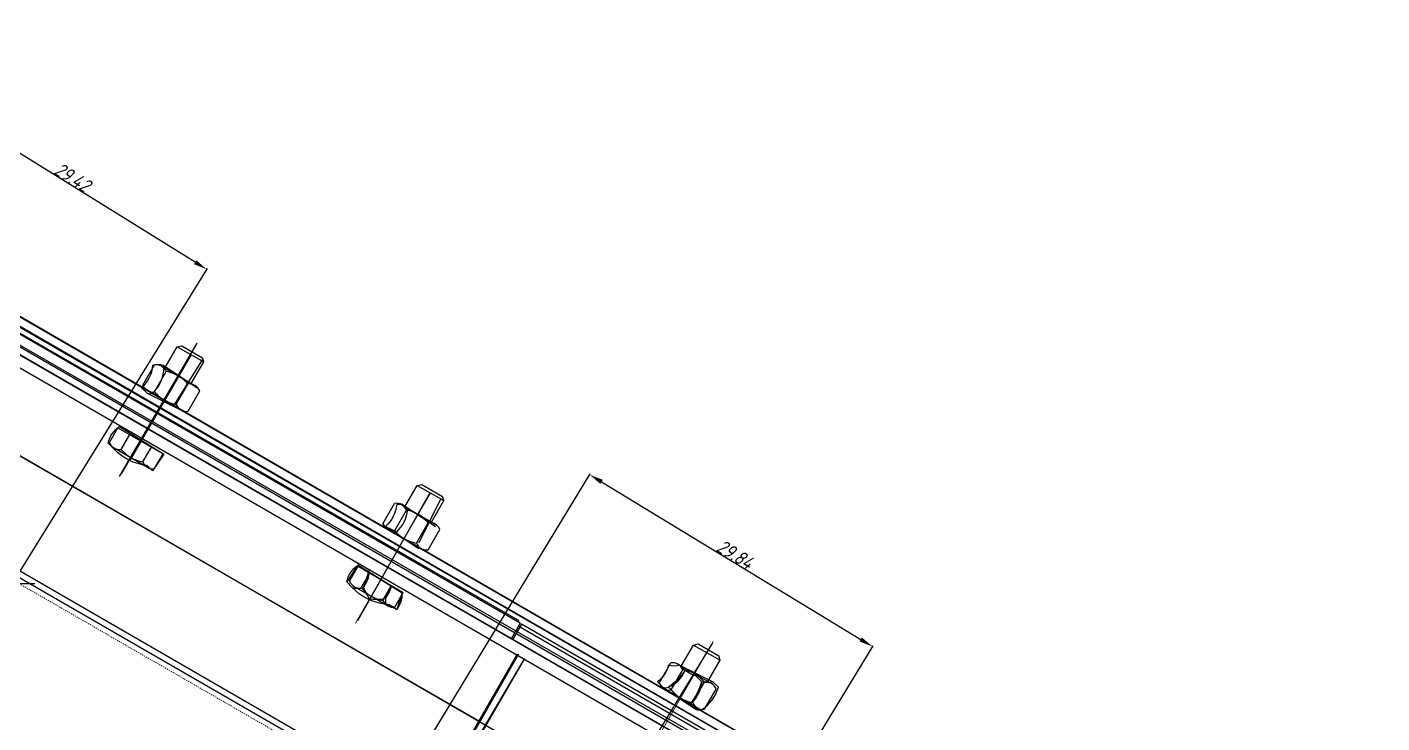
# Model space of a CAD drawing. Header units: millimetres. Extents: x 2787 to 6144, y -18 to 478.
# Drawn here: x 2987.2 to 3109.3, y 374.8 to 437.5 of the extents above; entities that cross this region are included whole.
import ezdxf

# ---------------------------------------------------------------- set-up
doc = ezdxf.new("R2010")
doc.units = ezdxf.units.MM
for name, pattern in [('ACAD_ISO02W100', [15, 12, -3]), ('CENTER', [50.8, 31.75, -6.35, 6.35, -6.35]), ('HIDDEN', [0.2, 0.1, -0.1])]:
    doc.linetypes.add(name, pattern=pattern)
for name, color, linetype in [('ADIM', 3, 'Continuous'), ('ADIM_CENTER', 1, 'Continuous'), ('ADIM_CLEAN', 3, 'Continuous'), ('ADIM_CLEAN_L', 3, 'Continuous')]:
    doc.layers.add(name, color=color, linetype=linetype)
for name, color, linetype, lineweight in [('中心线', 1, 'CENTER', 13), ('尺寸线', 22, 'Continuous', 13), ('虚线', 8, 'ACAD_ISO02W100', 13)]:
    doc.layers.add(name, color=color, linetype=linetype, lineweight=lineweight)
doc.styles.get("Standard").update_dxf_attribs({"font": 'gbeitc.shx', "bigfont": 'gbcbig.shx'})
doc.dimstyles.new('ADIM', dxfattribs={"dimscale": 0.5, "dimtxt": 2.5, "dimasz": 2.5, "dimexe": 0.18, "dimexo": 0.0625, "dimgap": 0.09, "dimtad": 1, "dimdec": 4, "dimzin": 0, "dimdsep": 46, "dimtxsty": 'Standard', "dimcen": 0.09, "dimadec": 0, "dimazin": 0, "dimtfac": 1, "dimtdec": 4, "dimtofl": 0, "dimtmove": 0, "dimatfit": 3, "dimfxl": 1, "dimtolj": 1, "dimtzin": 0, "dimarcsym": 0})

# ---------------------------------------------------------------- blocks, each defined once
blk = doc.blocks.new('*D228')
at = {"layer": 'ADIM', "color": 0, "lineweight": -2, "transparency": 16777216}
for p, q in [((2947.02, 380.53), (2978.45, 431.23)), ((3002.34, 416.31), (2979.46, 430.49)), ((2972.02, 365.03), (3003.45, 415.73))]:
    blk.add_line(p, q, dxfattribs=at)
at = {"layer": 'ADIM', "color": 0, "transparency": 16777216}
for points in [[(2979.57, 430.67), (2979.35, 430.31), (2978.4, 431.15)], [(3002.45, 416.48), (3002.23, 416.13), (3003.4, 415.65)]]:
    blk.add_solid(points, dxfattribs=at)
at = {"layer": 'Defpoints', "color": 0, "transparency": 16777216}
for p in [(2978.4, 431.15), (2947, 380.5), (2972, 365)]:
    blk.add_point(p, dxfattribs=at)
at = {"layer": 'ADIM', "color": 0, "transparency": 16777216, "insert": (2991.26, 423.97), "char_height": 1.25, "attachment_point": 5, "rotation": 328.2011}
blk.add_mtext('\\A1;29.42', dxfattribs=at)
blk = doc.blocks.new('*D234')
at = {"layer": 'ADIM', "color": 0, "lineweight": -2, "transparency": 16777216}
for p, q in [((3006.52, 345.53), (3037.95, 397.24)), ((3038.97, 396.51), (3062.33, 382.31)), ((3032.02, 330.03), (3063.45, 381.74))]:
    blk.add_line(p, q, dxfattribs=at)
at = {"layer": 'ADIM', "color": 0, "transparency": 16777216}
for points in [[(3039.08, 396.69), (3038.86, 396.33), (3037.9, 397.16)], [(3062.44, 382.49), (3062.23, 382.13), (3063.4, 381.66)]]:
    blk.add_solid(points, dxfattribs=at)
at = {"layer": 'Defpoints', "color": 0, "transparency": 16777216}
for p in [(3063.4, 381.66), (3006.5, 345.5), (3032, 330)]:
    blk.add_point(p, dxfattribs=at)
at = {"layer": 'ADIM', "color": 0, "transparency": 16777216, "insert": (3051, 389.98), "char_height": 1.25, "attachment_point": 5, "rotation": 328.707}
blk.add_mtext('\\A1;29.84', dxfattribs=at)

msp = doc.modelspace()

# ---------------------------------------------------------------- linework, layer by layer
at = {"color": 7, "linetype": 'Continuous'}
for p, q in [((3311.73816, 223.42938), (2941.40234, 437.44281)), ((3311.37935, 222.77051), (2940.37771, 437.16871)), ((2937.57954, 435.03552), (3309.89707, 220.16453)), ((2938.07939, 435.90163), (3310.39692, 221.03064)), ((3301.98786, 206.39642), (2916.78722, 428.70611)), ((3031.13302, 382.89502), (2985.13271, 409.45331)), ((3031.63294, 383.7609), (2985.63263, 410.3192)), ((2999.60554, 406.75914), (3000.7083, 408.66918)), ((3000.7083, 408.66918), (3001.1182, 408.77256)), ((3000.7083, 408.66918), (3003.10367, 407.31809)), ((3001.1182, 408.77256), (3002.99376, 407.6897)), ((2997.61576, 405.23066), (2998.67185, 407.05988)), ((2999.3063, 406.93191), (3002.31877, 405.19266)), ((3001.98711, 405.38414), (3003.10367, 407.31809)), ((3003.10367, 407.31809), (3002.99376, 407.6897)), ((2998.67826, 404.61723), (2999.73435, 406.44644)), ((2998.0438, 404.74519), (3001.05627, 403.00595)), ((3000.62822, 403.49142), (3001.68432, 405.32063)), ((3001.69072, 402.87798), (3002.74682, 404.70719)), ((2981.99604, 401.46421), (3027.90001, 374.97222)), ((2994.60486, 400.05458), (2995.37666, 401.39138)), ((2995.37666, 401.39138), (2999.45162, 399.0387)), ((2995.66736, 399.44115), (2996.43916, 400.77794)), ((2995.03291, 399.56912), (2998.04537, 397.82987)), ((2997.61732, 398.31534), (2998.38912, 399.65213)), ((2998.67982, 397.7019), (2999.45162, 399.0387)), ((3021.25031, 394.26757), (3022.35306, 396.1776)), ((3022.35306, 396.1776), (3022.76297, 396.28099)), ((3022.35306, 396.1776), (3024.74844, 394.82651)), ((3022.76297, 396.28099), (3024.63853, 395.19813)), ((3019.26052, 392.73909), (3020.31662, 394.5683)), ((3023.63188, 392.89257), (3024.74844, 394.82651)), ((3024.74844, 394.82651), (3024.63853, 395.19813)), ((3020.32302, 392.12565), (3021.37912, 393.95487)), ((3020.95107, 394.44034), (3023.96353, 392.70109)), ((3019.68857, 392.25362), (3022.70103, 390.51437)), ((3022.27298, 390.99984), (3023.32908, 392.82906)), ((3023.33548, 390.38641), (3024.39158, 392.21562)), ((3016.24962, 387.56301), (3017.02142, 388.8998)), ((3017.02142, 388.8998), (3021.09638, 386.54712)), ((3017.31212, 386.94958), (3018.08392, 388.28637)), ((3016.67767, 387.07754), (3019.69013, 385.3383)), ((3019.26209, 385.82376), (3020.03388, 387.16056)), ((3020.32459, 385.21033), (3021.09638, 386.54712)), ((3031.63294, 383.7609), (3030.82057, 382.35384)), ((3031.74117, 383.69841), (3030.9288, 382.29135)), ((3077.74149, 357.14012), (3031.74117, 383.69841)), ((3077.24156, 356.27423), (3031.24125, 382.83253)), ((3046.15938, 379.8921), (3047.26214, 381.80213)), ((3047.26214, 381.80213), (3047.67205, 381.90552)), ((3047.26214, 381.80213), (3049.65752, 380.45105)), ((3047.67205, 381.90552), (3049.54761, 380.82266)), ((3031.36489, 380.97357), (3023.42739, 367.22541)), ((3032.01447, 380.59868), (3024.07697, 366.85053)), ((3044.1696, 378.36362), (3045.2257, 380.19283)), ((3045.86015, 380.06487), (3048.87261, 378.32562)), ((3048.54095, 378.5171), (3049.65752, 380.45105)), ((3049.65752, 380.45105), (3049.54761, 380.82266)), ((3045.2321, 377.75019), (3046.2882, 379.5794)), ((3044.59765, 377.87815), (3047.61011, 376.13891)), ((3047.18206, 376.62437), (3048.23816, 378.45359)), ((3048.24456, 376.01094), (3049.30066, 377.84015))]:
    msp.add_line(p, q, dxfattribs=at)
for centre, radius, start, end in [((2998.82637, 406.18919), 0.88429, 57.1298859, 100.0632782), ((2998.90306, 406.14492), 0.88429, 19.9367218, 62.8701141), ((2999.17297, 403.16574), 3.32839, 60.4883334, 80.28977), ((2999.12383, 403.1941), 3.32839, 39.71023, 59.5116666), ((2998.44705, 405.53219), 0.88429, 199.9367218, 242.8701141), ((2998.52374, 405.48791), 0.88429, 237.1298859, 280.0632782), ((3001.23874, 406.74375), 3.32839, 219.71023, 239.5116666), ((3001.83883, 404.44995), 0.88429, 57.1298859, 100.0632782), ((3001.91553, 404.40567), 0.88429, 19.9367218, 62.8701141), ((3001.1896, 406.77212), 3.32839, 240.4883334, 260.28977), ((3001.45951, 403.79294), 0.88429, 199.9367218, 242.8701141), ((3001.5362, 403.74866), 0.88429, 237.1298859, 280.0632782), ((2995.43615, 400.35611), 0.88429, 199.9367218, 242.8701141), ((2995.51284, 400.31183), 0.88429, 237.1298859, 280.0632782), ((2998.22784, 401.56767), 3.32839, 219.71023, 239.5116666), ((2998.17871, 401.59604), 3.32839, 240.4883334, 260.28977), ((2998.44861, 398.61686), 0.88429, 199.9367218, 242.8701141), ((2998.52531, 398.57258), 0.88429, 237.1298859, 280.0632782), ((3020.47113, 393.69762), 0.88429, 57.1298859, 100.0632782), ((3020.54782, 393.65334), 0.88429, 19.9367218, 62.8701141), ((3020.81773, 390.67416), 3.32839, 60.4883334, 80.28977), ((3020.7686, 390.70253), 3.32839, 39.71023, 59.5116666), ((3020.09181, 393.04061), 0.88429, 199.9367218, 242.8701141), ((3020.1685, 392.99634), 0.88429, 237.1298859, 280.0632782), ((3022.8835, 394.25218), 3.32839, 219.71023, 239.5116666), ((3023.4836, 391.95837), 0.88429, 57.1298859, 100.0632782), ((3023.56029, 391.91409), 0.88429, 19.9367218, 62.8701141), ((3022.83437, 394.28055), 3.32839, 240.4883334, 260.28977), ((3023.10428, 391.30137), 0.88429, 199.9367218, 242.8701141), ((3023.18097, 391.25709), 0.88429, 237.1298859, 280.0632782), ((3017.08091, 387.86454), 0.88429, 199.9367218, 242.8701141), ((3017.15761, 387.82026), 0.88429, 237.1298859, 280.0632782), ((3019.8726, 389.0761), 3.32839, 219.71023, 239.5116666), ((3019.82347, 389.10447), 3.32839, 240.4883334, 260.28977), ((3020.09338, 386.12529), 0.88429, 199.9367218, 242.8701141), ((3020.17007, 386.08101), 0.88429, 237.1298859, 280.0632782), ((3045.38021, 379.32215), 0.88429, 57.1298859, 100.0632782), ((3045.4569, 379.27787), 0.88429, 19.9367218, 62.8701141), ((3045.72681, 376.29869), 3.32839, 60.4883334, 80.28977), ((3045.67768, 376.32706), 3.32839, 39.71023, 59.5116666), ((3045.00089, 378.66515), 0.88429, 199.9367218, 242.8701141), ((3045.07758, 378.62087), 0.88429, 237.1298859, 280.0632782), ((3047.79258, 379.87671), 3.32839, 219.71023, 239.5116666), ((3048.39268, 377.5829), 0.88429, 57.1298859, 100.0632782), ((3048.46937, 377.53863), 0.88429, 19.9367218, 62.8701141), ((3047.74345, 379.90508), 3.32839, 240.4883334, 260.28977), ((3048.01335, 376.9259), 0.88429, 199.9367218, 242.8701141), ((3048.09005, 376.88162), 0.88429, 237.1298859, 280.0632782)]:
    msp.add_arc(centre, radius, start, end, dxfattribs=at)
at = {"layer": 'ADIM_CENTER', "linetype": 'CENTER'}
for p, q in [((2977.64501, 387.36079), (2987.89501, 387.36079)), ((2978.02001, 387.36079), (2987.52001, 387.36079))]:
    msp.add_line(p, q, dxfattribs=at)
at = {"layer": 'ADIM_CLEAN'}
for points in [[(2999.5, 406.5), (2999.5, 407, 0.189554842), (2998.5, 407, -0.189554842), (2997.5, 405), (2998, 404.5, 0.189554842), (2998.5, 404.5, 0.189554842)], [(2995, 399.5), (2994.5, 400, -0.189554842), (2995.5, 401.5), (2999.5, 399), (2998.5, 397.5), (2998, 398, -0.189554842)], [(3021.5, 394), (3021, 394.5, -0.189554842), (3020.5, 394.5, -0.189554842), (3019.5, 392.5), (3020.5, 392, 0.189554842)], [(3016.5, 387), (3016, 387.5, -0.189554842), (3017, 389), (3021, 386.5), (3020.5, 385), (3019.5, 385.5, -0.189554842)], [(3020, 387), (3019.5, 386), (3019.5, 385.5, -0.189554842), (3020.5, 385, 0.189554842), (3021, 386.5), (3017, 389), (3016, 387.5), (3016.5, 387, 0.189554842), (3017.5, 387, 0.189554842), (3018, 388.5), (3017.5, 387), (3018, 386, 0.086615702), (3019.5, 386, 0.086615702)], [(3046.5, 379.5), (3046, 380, -0.189554842), (3045, 380, -0.189554842), (3044, 378.5), (3044.5, 378, 0.189554842), (3045, 378, 0.189554842)], [(3045, 378), (3046, 377, 0.086615702), (3047, 376.5, 0.086615702), (3048, 378.5), (3047.5, 379, -0.086615702), (3046.5, 379.5, -0.086615702)], [(3049.5, 378), (3049, 378.5, -0.189554842), (3048, 378.5, -0.189554842), (3047, 376.5), (3047.5, 376, 0.189554842), (3048, 376, 0.189554842)]]:
    msp.add_lwpolyline(points, format="xyb", close=True, dxfattribs=at)
at = {"layer": 'ADIM_CLEAN_L'}
for p, q in [((2941.5, 437.5), (3311.5, 223.5)), ((2938.5, 436.5), (3311, 222)), ((2939.5, 437), (3031.5, 384)), ((2940.5, 437), (3311.5, 223)), ((2938, 436), (3310.5, 221)), ((2917, 428), (3301.5, 206)), ((2995.5, 397), (3002.5, 409)), ((2996.5, 398.5), (3002, 408)), ((2999.5, 407), (3002.5, 405)), ((3000.5, 403.5), (3003, 407.5)), ((2998, 404.5), (3001, 403)), ((2982, 401.5), (3074.5, 348)), ((3017, 384), (3023.5, 395.5)), ((3021, 394.5), (3024, 392.5)), ((3022.5, 391), (3024.5, 395)), ((3019.5, 392.5), (3022.5, 390.5)), ((3031.5, 383.5), (3077.5, 357)), ((3042, 370.5), (3049, 382)), ((3023.5, 367), (3031.5, 381)), ((3024, 367), (3032, 380.5)), ((3046, 380), (3049, 378.5)), ((3044.5, 378), (3047.5, 376))]:
    msp.add_line(p, q, dxfattribs=at)
at = {"layer": '中心线'}
for p, q in [((2995.68047, 397.20595), (3002.49145, 409.00293)), ((2996.43025, 398.50896), (3001.77178, 407.75563)), ((3016.77473, 383.76429), (3023.58572, 395.56126)), ((3042.22933, 370.33095), (3049.04032, 382.12793))]:
    msp.add_line(p, q, dxfattribs=at)
at = {"layer": '尺寸线'}
for p, q in [((2995.68047, 397.20595), (3002.49145, 409.00293)), ((2996.43025, 398.50896), (3001.77178, 407.75563)), ((3016.77473, 383.76429), (3023.58572, 395.56126)), ((3042.22933, 370.33095), (3049.04032, 382.12793))]:
    msp.add_line(p, q, dxfattribs=at)
at = {"layer": '虚线', "color": 251, "linetype": 'HIDDEN'}
msp.add_line((3302.15552, 205.14508), (2917.24074, 427.28979), dxfattribs=at)

# ---------------------------------------------------------------- dimensions: what is measured, and where the dimension line sits
at = {"layer": 'ADIM'}
for p1, p2, distance, text, picture, middle in [((2972, 365), (2947, 380.5), -59.59375, '29.42', '*D228', (2991.25536, 423.96832)), ((3006.5, 345.5), (3032, 330), 60.45704, '29.84', '*D234', (3051.00032, 389.9844))]:
    dim = msp.add_aligned_dim(p1=p1, p2=p2, distance=distance, text=text, dimstyle='ADIM', dxfattribs=at)
    dim.commit()
    dim.dimension.update_dxf_attribs({"geometry": picture, "text_midpoint": middle})

doc.saveas('drawing.dxf')
